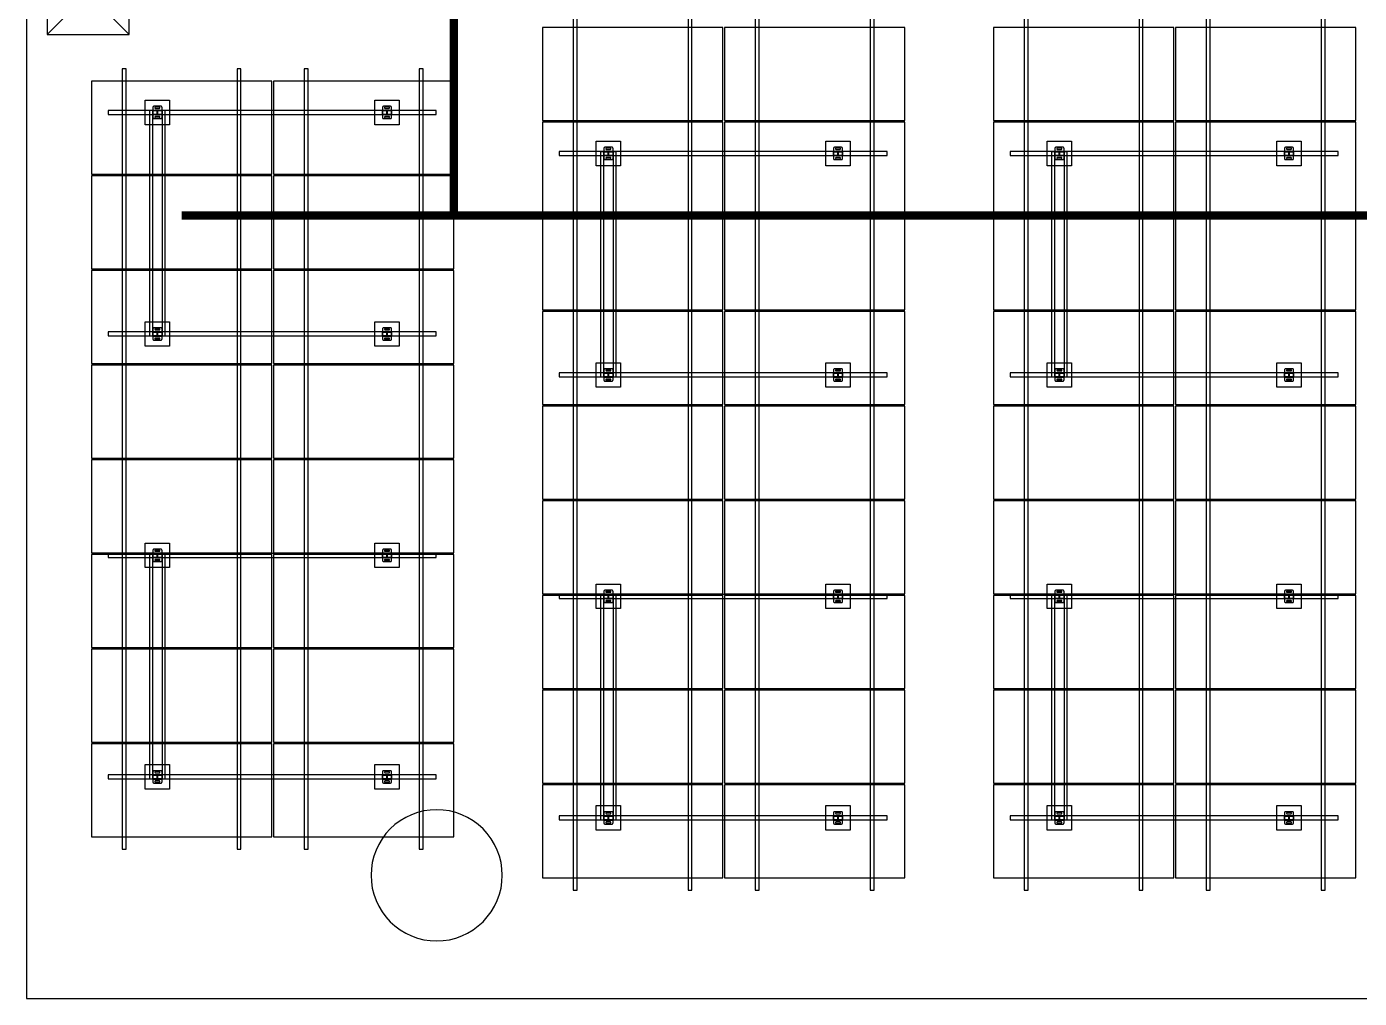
# Model space of a CAD drawing. Header units: millimetres. Extents: x -981 to 40050, y -7777 to 26000.
# Drawn here: x 0 to 16253, y 0 to 11846 of the extents above; entities that cross this region are included whole.
import ezdxf

# ---------------------------------------------------------------- set-up
doc = ezdxf.new("R2010")
doc.units = ezdxf.units.MM
for name, color, linetype in [('PV', 5, 'Continuous'), ('PV-MOUNT-BRACING', 4, 'Continuous'), ('PV-MOUNT-POST', 3, 'Continuous'), ('PV-MOUNT-RAFTER', 1, 'Continuous'), ('PV-MOUNT-RAIL', 2, 'Continuous'), ('RACEWAY', 210, 'Continuous'), ('ROOF', 7, 'Continuous'), ('ROOF-OBSTACLE', 8, 'Continuous')]:
    doc.layers.add(name, color=color, linetype=linetype)

# ---------------------------------------------------------------- blocks, each defined once
blk = doc.blocks.new('TCR_PV_MODULE_PLAN_2199X1134_PLAN')
blk.add_lwpolyline([(0, 0), (2199, 0), (2199, 1134), (0, 1134), (0, 0)])
blk = doc.blocks.new('TCR_PV_MOUNT_POST_300_PLAN')
for points in [[(-149, 149), (149, 149), (149, -149), (-149, -149), (-149, 149)], [(75, 42), (75, 42), (75, 42), (75, 42), (75, 42), (75, 42), (75, 43), (75, 43), (75, 43), (75, 43), (75, 43), (75, 44), (75, 44), (75, 44), (75, 44), (74, 44), (74, 44), (74, 45), (74, 45), (74, 45), (74, 45), (74, 45), (74, 46), (74, 46), (74, 46), (74, 46), (74, 46), (74, 46), (74, 47), (74, 47), (74, 47), (74, 47), (74, 47), (74, 47), (73, 48), (73, 48), (73, 48), (73, 48), (73, 48), (73, 48), (73, 49), (73, 49), (73, 49), (73, 49), (73, 49), (73, 49), (72, 49), (72, 50), (72, 50), (72, 50), (72, 50), (72, 50), (72, 50), (72, 50), (72, 51), (72, 51), (71, 51), (71, 51), (71, 51), (71, 51), (71, 51), (71, 52), (71, 52), (71, 52), (70, 52), (70, 52), (70, 52), (70, 52), (70, 52), (70, 53), (70, 53), (70, 53), (69, 53), (69, 53), (69, 53), (69, 53), (69, 53), (69, 53), (69, 53), (68, 54), (68, 54), (68, 54), (68, 54), (68, 54), (68, 54), (68, 54), (67, 54), (67, 54), (67, 54), (67, 55), (67, 55), (67, 55), (66, 55), (66, 55), (66, 55), (66, 55), (66, 55), (66, 55), (65, 55), (65, 55), (65, 55), (65, 55), (65, 55), (65, 55), (64, 56), (64, 56), (64, 56), (64, 56), (64, 56), (64, 56), (63, 56), (63, 56), (63, 56), (63, 56), (63, 56), (63, 56), (62, 56), (62, 56), (62, 56), (62, 56), (62, 56), (61, 56), (61, 56), (61, 56), (61, 56), (61, 56), (60, 56), (60, 56), (60, 56), (-60, 56), (-60, 56), (-60, 56), (-61, 56), (-61, 56), (-61, 56), (-61, 56), (-61, 56), (-62, 56), (-62, 56), (-62, 56), (-62, 56), (-62, 56), (-63, 56), (-63, 56), (-63, 56), (-63, 56), (-63, 56), (-63, 56), (-64, 56), (-64, 56), (-64, 56), (-64, 56), (-64, 56), (-64, 56), (-65, 55), (-65, 55), (-65, 55), (-65, 55), (-65, 55), (-65, 55), (-66, 55), (-66, 55), (-66, 55), (-66, 55), (-66, 55), (-66, 55), (-67, 55), (-67, 55), (-67, 55), (-67, 54), (-67, 54), (-67, 54), (-68, 54), (-68, 54), (-68, 54), (-68, 54), (-68, 54), (-68, 54), (-68, 54), (-69, 53), (-69, 53), (-69, 53), (-69, 53), (-69, 53), (-69, 53), (-69, 53), (-70, 53), (-70, 53), (-70, 53), (-70, 52), (-70, 52), (-70, 52), (-70, 52), (-70, 52), (-71, 52), (-71, 52), (-71, 52), (-71, 51), (-71, 51), (-71, 51), (-71, 51), (-71, 51), (-72, 51), (-72, 51), (-72, 50), (-72, 50), (-72, 50), (-72, 50), (-72, 50), (-72, 50), (-72, 50), (-72, 49), (-73, 49), (-73, 49), (-73, 49), (-73, 49), (-73, 49), (-73, 49), (-73, 48), (-73, 48), (-73, 48), (-73, 48), (-73, 48), (-73, 48), (-74, 47), (-74, 47), (-74, 47), (-74, 47), (-74, 47), (-74, 47), (-74, 46), (-74, 46), (-74, 46), (-74, 46), (-74, 46), (-74, 46), (-74, 45), (-74, 45), (-74, 45), (-74, 45), (-74, 45), (-74, 44), (-74, 44), (-75, 44), (-75, 44), (-75, 44), (-75, 44), (-75, 43), (-75, 43), (-75, 43), (-75, 43), (-75, 43), (-75, 42), (-75, 42), (-75, 42), (-75, 42), (-75, 42), (-75, 42), (-75, -42), (-75, -42), (-75, -42), (-75, -42), (-75, -42), (-75, -42), (-75, -43), (-75, -43), (-75, -43), (-75, -43), (-75, -43), (-75, -44), (-75, -44), (-75, -44), (-75, -44), (-74, -44), (-74, -44), (-74, -45), (-74, -45), (-74, -45), (-74, -45), (-74, -45), (-74, -46), (-74, -46), (-74, -46), (-74, -46), (-74, -46), (-74, -46), (-74, -47), (-74, -47), (-74, -47), (-74, -47), (-74, -47), (-74, -47), (-73, -48), (-73, -48), (-73, -48), (-73, -48), (-73, -48), (-73, -48), (-73, -49), (-73, -49), (-73, -49), (-73, -49), (-73, -49), (-73, -49), (-72, -49), (-72, -50), (-72, -50), (-72, -50), (-72, -50), (-72, -50), (-72, -50), (-72, -50), (-72, -51), (-72, -51), (-71, -51), (-71, -51), (-71, -51), (-71, -51), (-71, -51), (-71, -52), (-71, -52), (-71, -52), (-70, -52), (-70, -52), (-70, -52), (-70, -52), (-70, -52), (-70, -53), (-70, -53), (-70, -53), (-69, -53), (-69, -53), (-69, -53), (-69, -53), (-69, -53), (-69, -53), (-69, -53), (-68, -54), (-68, -54), (-68, -54), (-68, -54), (-68, -54), (-68, -54), (-68, -54), (-67, -54), (-67, -54), (-67, -54), (-67, -55), (-67, -55), (-67, -55), (-66, -55), (-66, -55), (-66, -55), (-66, -55), (-66, -55), (-66, -55), (-65, -55), (-65, -55), (-65, -55), (-65, -55), (-65, -55), (-65, -55), (-64, -56), (-64, -56), (-64, -56), (-64, -56), (-64, -56), (-64, -56), (-63, -56), (-63, -56), (-63, -56), (-63, -56), (-63, -56), (-63, -56), (-62, -56), (-62, -56), (-62, -56), (-62, -56), (-62, -56), (-61, -56), (-61, -56), (-61, -56), (-61, -56), (-61, -56), (-60, -56), (-60, -56), (-60, -56), (60, -56), (60, -56), (60, -56), (61, -56), (61, -56), (61, -56), (61, -56), (61, -56), (62, -56), (62, -56), (62, -56), (62, -56), (62, -56), (63, -56), (63, -56), (63, -56), (63, -56), (63, -56), (63, -56), (64, -56), (64, -56), (64, -56), (64, -56), (64, -56), (64, -56), (65, -55), (65, -55), (65, -55), (65, -55), (65, -55), (65, -55), (66, -55), (66, -55), (66, -55), (66, -55), (66, -55), (66, -55), (67, -55), (67, -55), (67, -55), (67, -54), (67, -54), (67, -54), (68, -54), (68, -54), (68, -54), (68, -54), (68, -54), (68, -54), (68, -54), (69, -53), (69, -53), (69, -53), (69, -53), (69, -53), (69, -53), (69, -53), (70, -53), (70, -53), (70, -53), (70, -52), (70, -52), (70, -52), (70, -52), (70, -52), (71, -52), (71, -52), (71, -52), (71, -51), (71, -51), (71, -51), (71, -51), (71, -51), (72, -51), (72, -51), (72, -50), (72, -50), (72, -50), (72, -50), (72, -50), (72, -50), (72, -50), (72, -49), (73, -49), (73, -49), (73, -49), (73, -49), (73, -49), (73, -49), (73, -48), (73, -48), (73, -48), (73, -48), (73, -48), (73, -48), (74, -47), (74, -47), (74, -47), (74, -47), (74, -47), (74, -47), (74, -46), (74, -46), (74, -46), (74, -46), (74, -46), (74, -46), (74, -45), (74, -45), (74, -45), (74, -45), (74, -45), (74, -44), (74, -44), (75, -44), (75, -44), (75, -44), (75, -44), (75, -43), (75, -43), (75, -43), (75, -43), (75, -43), (75, -42), (75, -42), (75, -42), (75, -42), (75, -42), (75, -42), (75, 42)], [(-50, -24), (-50, 24), (-50, 25), (-50, 25), (-50, 25), (-50, 25), (-50, 25), (-50, 25), (-50, 25), (-50, 25), (-50, 25), (-50, 25), (-50, 25), (-50, 25), (-50, 26), (-50, 26), (-50, 26), (-50, 26), (-50, 26), (-51, 26), (-51, 26), (-51, 26), (-51, 26), (-51, 26), (-51, 26), (-51, 26), (-51, 27), (-51, 27), (-51, 27), (-51, 27), (-51, 27), (-51, 27), (-51, 27), (-51, 27), (-51, 27), (-51, 27), (-51, 27), (-51, 27), (-51, 27), (-51, 28), (-51, 28), (-51, 28), (-51, 28), (-51, 28), (-51, 28), (-51, 28), (-51, 28), (-52, 28), (-52, 29), (-52, 29), (-52, 29), (-52, 29), (-52, 29), (-52, 29), (-52, 29), (-52, 29), (-53, 29), (-53, 30), (-53, 30), (-53, 30), (-53, 30), (-53, 30), (-53, 30), (-53, 30), (-54, 30), (-54, 30), (-54, 30), (-54, 30), (-54, 30), (-54, 31), (-54, 31), (-54, 31), (-54, 31), (-54, 31), (-54, 31), (-55, 31), (-55, 31), (-55, 31), (-55, 31), (-55, 31), (-55, 31), (-55, 31), (-55, 31), (-55, 31), (-55, 31), (-55, 31), (-55, 31), (-55, 31), (-56, 31), (-56, 31), (-56, 31), (-56, 31), (-56, 31), (-56, 31), (-56, 31), (-56, 31), (-56, 31), (-56, 31), (-56, 31), (-56, 31), (-57, 31), (-57, 31), (-57, 31), (-57, 31), (-57, 31), (-57, 31), (-57, 31), (-57, 31), (-57, 31), (-57, 31), (-57, 31), (-58, 31), (-58, 31), (-58, 31), (-58, 31), (-58, 31), (-58, 31), (-58, 31), (-58, 31), (-58, 31), (-58, 31), (-58, 31), (-58, 31), (-59, 31), (-59, 31), (-59, 31), (-59, 31), (-59, 31), (-59, 31), (-59, 31), (-59, 31), (-59, 31), (-59, 31), (-59, 31), (-59, 31), (-60, 31), (-60, 31), (-60, 31), (-60, 31), (-60, 31), (-60, 31), (-60, 31), (-60, 31), (-60, 31), (-60, 31), (-60, 31), (-60, 30), (-60, 30), (-61, 30), (-61, 30), (-61, 30), (-61, 30), (-61, 30), (-61, 30), (-61, 30), (-61, 30), (-62, 30), (-62, 30), (-62, 29), (-62, 29), (-62, 29), (-62, 29), (-62, 29), (-62, 29), (-62, 29), (-63, 29), (-63, 29), (-63, 28), (-63, 28), (-63, 28), (-63, 28), (-63, 28), (-63, 28), (-63, 28), (-63, 28), (-63, 28), (-63, 27), (-63, 27), (-63, 27), (-63, 27), (-63, 27), (-63, 27), (-64, 27), (-64, 27), (-64, 27), (-64, 27), (-64, 27), (-64, 27), (-64, 27), (-64, 26), (-64, 26), (-64, 26), (-64, 26), (-64, 26), (-64, 26), (-64, 26), (-64, 26), (-64, 26), (-64, 26), (-64, 26), (-64, 26), (-64, 25), (-64, 25), (-64, 25), (-64, 25), (-64, 25), (-64, 25), (-64, 25), (-64, 25), (-64, 25), (-64, 25), (-64, 25), (-64, 25), (-64, 24), (-64, -24), (-64, -25), (-64, -25), (-64, -25), (-64, -25), (-64, -25), (-64, -25), (-64, -25), (-64, -25), (-64, -25), (-64, -25), (-64, -25), (-64, -25), (-64, -26), (-64, -26), (-64, -26), (-64, -26), (-64, -26), (-64, -26), (-64, -26), (-64, -26), (-64, -26), (-64, -26), (-64, -26), (-64, -26), (-64, -27), (-64, -27), (-64, -27), (-64, -27), (-64, -27), (-64, -27), (-64, -27), (-63, -27), (-63, -27), (-63, -27), (-63, -27), (-63, -27), (-63, -27), (-63, -28), (-63, -28), (-63, -28), (-63, -28), (-63, -28), (-63, -28), (-63, -28), (-63, -28), (-63, -28), (-63, -29), (-63, -29), (-62, -29), (-62, -29), (-62, -29), (-62, -29), (-62, -29), (-62, -29), (-62, -29), (-62, -30), (-62, -30), (-61, -30), (-61, -30), (-61, -30), (-61, -30), (-61, -30), (-61, -30), (-61, -30), (-61, -30), (-60, -30), (-60, -30), (-60, -31), (-60, -31), (-60, -31), (-60, -31), (-60, -31), (-60, -31), (-60, -31), (-60, -31), (-60, -31), (-60, -31), (-60, -31), (-59, -31), (-59, -31), (-59, -31), (-59, -31), (-59, -31), (-59, -31), (-59, -31), (-59, -31), (-59, -31), (-59, -31), (-59, -31), (-59, -31), (-58, -31), (-58, -31), (-58, -31), (-58, -31), (-58, -31), (-58, -31), (-58, -31), (-58, -31), (-58, -31), (-58, -31), (-58, -31), (-58, -31), (-57, -31), (-57, -31), (-57, -31), (-57, -31), (-57, -31), (-57, -31), (-57, -31), (-57, -31), (-57, -31), (-57, -31), (-57, -31), (-56, -31), (-56, -31), (-56, -31), (-56, -31), (-56, -31), (-56, -31), (-56, -31), (-56, -31), (-56, -31), (-56, -31), (-56, -31), (-56, -31), (-55, -31), (-55, -31), (-55, -31), (-55, -31), (-55, -31), (-55, -31), (-55, -31), (-55, -31), (-55, -31), (-55, -31), (-55, -31), (-55, -31), (-55, -31), (-54, -31), (-54, -31), (-54, -31), (-54, -31), (-54, -31), (-54, -31), (-54, -30), (-54, -30), (-54, -30), (-54, -30), (-54, -30), (-53, -30), (-53, -30), (-53, -30), (-53, -30), (-53, -30), (-53, -30), (-53, -30), (-53, -29), (-52, -29), (-52, -29), (-52, -29), (-52, -29), (-52, -29), (-52, -29), (-52, -29), (-52, -29), (-52, -28), (-51, -28), (-51, -28), (-51, -28), (-51, -28), (-51, -28), (-51, -28), (-51, -28), (-51, -28), (-51, -27), (-51, -27), (-51, -27), (-51, -27), (-51, -27), (-51, -27), (-51, -27), (-51, -27), (-51, -27), (-51, -27), (-51, -27), (-51, -27), (-51, -27), (-51, -26), (-51, -26), (-51, -26), (-51, -26), (-51, -26), (-51, -26), (-51, -26), (-50, -26), (-50, -26), (-50, -26), (-50, -26), (-50, -26), (-50, -25), (-50, -25), (-50, -25), (-50, -25), (-50, -25), (-50, -25), (-50, -25), (-50, -25), (-50, -25), (-50, -25), (-50, -25), (-50, -25), (-50, -24)], [(-26, -56), (-26, 56)], [(-25, 56), (25, 56), (25, 6), (-25, 6), (-25, 56)], [(-22, -56), (-22, 56)], [(22, -56), (22, 56)], [(26, -56), (26, 56)], [(64, -24), (64, 24), (64, 25), (64, 25), (64, 25), (64, 25), (64, 25), (64, 25), (64, 25), (64, 25), (64, 25), (64, 25), (64, 25), (64, 25), (64, 26), (64, 26), (64, 26), (64, 26), (64, 26), (64, 26), (64, 26), (64, 26), (64, 26), (64, 26), (64, 26), (64, 26), (64, 27), (64, 27), (64, 27), (64, 27), (64, 27), (64, 27), (64, 27), (63, 27), (63, 27), (63, 27), (63, 27), (63, 27), (63, 27), (63, 28), (63, 28), (63, 28), (63, 28), (63, 28), (63, 28), (63, 28), (63, 28), (63, 28), (63, 29), (63, 29), (62, 29), (62, 29), (62, 29), (62, 29), (62, 29), (62, 29), (62, 29), (62, 30), (62, 30), (61, 30), (61, 30), (61, 30), (61, 30), (61, 30), (61, 30), (61, 30), (61, 30), (60, 30), (60, 30), (60, 31), (60, 31), (60, 31), (60, 31), (60, 31), (60, 31), (60, 31), (60, 31), (60, 31), (60, 31), (60, 31), (59, 31), (59, 31), (59, 31), (59, 31), (59, 31), (59, 31), (59, 31), (59, 31), (59, 31), (59, 31), (59, 31), (59, 31), (58, 31), (58, 31), (58, 31), (58, 31), (58, 31), (58, 31), (58, 31), (58, 31), (58, 31), (58, 31), (58, 31), (58, 31), (57, 31), (57, 31), (57, 31), (57, 31), (57, 31), (57, 31), (57, 31), (57, 31), (57, 31), (57, 31), (57, 31), (56, 31), (56, 31), (56, 31), (56, 31), (56, 31), (56, 31), (56, 31), (56, 31), (56, 31), (56, 31), (56, 31), (56, 31), (55, 31), (55, 31), (55, 31), (55, 31), (55, 31), (55, 31), (55, 31), (55, 31), (55, 31), (55, 31), (55, 31), (55, 31), (55, 31), (54, 31), (54, 31), (54, 31), (54, 31), (54, 31), (54, 31), (54, 30), (54, 30), (54, 30), (54, 30), (54, 30), (53, 30), (53, 30), (53, 30), (53, 30), (53, 30), (53, 30), (53, 30), (53, 29), (52, 29), (52, 29), (52, 29), (52, 29), (52, 29), (52, 29), (52, 29), (52, 29), (52, 28), (51, 28), (51, 28), (51, 28), (51, 28), (51, 28), (51, 28), (51, 28), (51, 28), (51, 27), (51, 27), (51, 27), (51, 27), (51, 27), (51, 27), (51, 27), (51, 27), (51, 27), (51, 27), (51, 27), (51, 27), (51, 27), (51, 26), (51, 26), (51, 26), (51, 26), (51, 26), (51, 26), (51, 26), (50, 26), (50, 26), (50, 26), (50, 26), (50, 26), (50, 25), (50, 25), (50, 25), (50, 25), (50, 25), (50, 25), (50, 25), (50, 25), (50, 25), (50, 25), (50, 25), (50, 25), (50, 24), (50, -24), (50, -25), (50, -25), (50, -25), (50, -25), (50, -25), (50, -25), (50, -25), (50, -25), (50, -25), (50, -25), (50, -25), (50, -25), (50, -26), (50, -26), (50, -26), (50, -26), (50, -26), (51, -26), (51, -26), (51, -26), (51, -26), (51, -26), (51, -26), (51, -26), (51, -27), (51, -27), (51, -27), (51, -27), (51, -27), (51, -27), (51, -27), (51, -27), (51, -27), (51, -27), (51, -27), (51, -27), (51, -27), (51, -28), (51, -28), (51, -28), (51, -28), (51, -28), (51, -28), (51, -28), (51, -28), (52, -28), (52, -29), (52, -29), (52, -29), (52, -29), (52, -29), (52, -29), (52, -29), (52, -29), (53, -29), (53, -30), (53, -30), (53, -30), (53, -30), (53, -30), (53, -30), (53, -30), (54, -30), (54, -30), (54, -30), (54, -30), (54, -30), (54, -31), (54, -31), (54, -31), (54, -31), (54, -31), (54, -31), (55, -31), (55, -31), (55, -31), (55, -31), (55, -31), (55, -31), (55, -31), (55, -31), (55, -31), (55, -31), (55, -31), (55, -31), (55, -31), (56, -31), (56, -31), (56, -31), (56, -31), (56, -31), (56, -31), (56, -31), (56, -31), (56, -31), (56, -31), (56, -31), (56, -31), (57, -31), (57, -31), (57, -31), (57, -31), (57, -31), (57, -31), (57, -31), (57, -31), (57, -31), (57, -31), (57, -31), (58, -31), (58, -31), (58, -31), (58, -31), (58, -31), (58, -31), (58, -31), (58, -31), (58, -31), (58, -31), (58, -31), (58, -31), (59, -31), (59, -31), (59, -31), (59, -31), (59, -31), (59, -31), (59, -31), (59, -31), (59, -31), (59, -31), (59, -31), (59, -31), (60, -31), (60, -31), (60, -31), (60, -31), (60, -31), (60, -31), (60, -31), (60, -31), (60, -31), (60, -31), (60, -31), (60, -30), (60, -30), (61, -30), (61, -30), (61, -30), (61, -30), (61, -30), (61, -30), (61, -30), (61, -30), (62, -30), (62, -30), (62, -29), (62, -29), (62, -29), (62, -29), (62, -29), (62, -29), (62, -29), (63, -29), (63, -29), (63, -28), (63, -28), (63, -28), (63, -28), (63, -28), (63, -28), (63, -28), (63, -28), (63, -28), (63, -27), (63, -27), (63, -27), (63, -27), (63, -27), (63, -27), (64, -27), (64, -27), (64, -27), (64, -27), (64, -27), (64, -27), (64, -27), (64, -26), (64, -26), (64, -26), (64, -26), (64, -26), (64, -26), (64, -26), (64, -26), (64, -26), (64, -26), (64, -26), (64, -26), (64, -25), (64, -25), (64, -25), (64, -25), (64, -25), (64, -25), (64, -25), (64, -25), (64, -25), (64, -25), (64, -25), (64, -25), (64, -24)], [(-25, -6), (25, -6), (25, -56), (-25, -56), (-25, -6)]]:
    blk.add_lwpolyline(points)
blk = doc.blocks.new('TCR_TANK_ROOF_HATCH_1000_PLAN')
for points in [[(0, 0), (1000, 0), (1000, 1000), (0, 1000), (0, 0)], [(0, 0), (1000, 1000)], [(0, 1000), (1000, 0)]]:
    blk.add_lwpolyline(points)
blk = doc.blocks.new('TCR_TANK_ROOF_VENT_1600_PLAN')
blk.add_lwpolyline([(800, 0), (796, 78), (785, 156), (766, 232), (739, 306), (706, 377), (665, 444), (618, 508), (566, 566), (508, 618), (444, 665), (377, 706), (306, 739), (232, 766), (156, 785), (78, 796), (0, 800), (-78, 796), (-156, 785), (-232, 766), (-306, 739), (-377, 706), (-444, 665), (-508, 618), (-566, 566), (-618, 508), (-665, 444), (-706, 377), (-739, 306), (-766, 232), (-785, 156), (-796, 78), (-800, 0), (-796, -78), (-785, -156), (-766, -232), (-739, -306), (-706, -377), (-665, -444), (-618, -508), (-566, -566), (-508, -618), (-444, -665), (-377, -706), (-306, -739), (-232, -766), (-156, -785), (-78, -796), (0, -800), (78, -796), (156, -785), (232, -766), (306, -739), (377, -706), (444, -665), (508, -618), (566, -566), (618, -508), (665, -444), (706, -377), (739, -306), (766, -232), (785, -156), (796, -78), (800, 0)])

msp = doc.modelspace()

# ---------------------------------------------------------------- linework, layer by layer
at = {"layer": 'PV-MOUNT-BRACING'}
for points in [[(1499, 8075), (1539, 8075), (1539, 10822), (1499, 10822)], [(1651, 8075), (1691, 8075), (1691, 10822), (1651, 10822)], [(6999, 7575), (7039, 7575), (7039, 10322), (6999, 10322)], [(7151, 7575), (7191, 7575), (7191, 10322), (7151, 10322)], [(12499, 7575), (12539, 7575), (12539, 10322), (12499, 10322)], [(12651, 7575), (12691, 7575), (12691, 10322), (12651, 10322)], [(1499, 2675), (1539, 2675), (1539, 5422), (1499, 5422)], [(1651, 2675), (1691, 2675), (1691, 5422), (1651, 5422)], [(6999, 2175), (7039, 2175), (7039, 4922), (6999, 4922)], [(7151, 2175), (7191, 2175), (7191, 4922), (7151, 4922)], [(12499, 2175), (12539, 2175), (12539, 4922), (12499, 4922)], [(12651, 2175), (12691, 2175), (12691, 4922), (12651, 4922)]]:
    msp.add_lwpolyline(points, close=True, dxfattribs=at)
at = {"layer": 'PV-MOUNT-RAFTER'}
for points in [[(995, 10775), (4995, 10775), (4995, 10825), (995, 10825)], [(6495, 10275), (10495, 10275), (10495, 10325), (6495, 10325)], [(11995, 10275), (15995, 10275), (15995, 10325), (11995, 10325)], [(995, 8075), (4995, 8075), (4995, 8125), (995, 8125)], [(6495, 7575), (10495, 7575), (10495, 7625), (6495, 7625)], [(11995, 7575), (15995, 7575), (15995, 7625), (11995, 7625)], [(995, 5375), (4995, 5375), (4995, 5425), (995, 5425)], [(6495, 4875), (10495, 4875), (10495, 4925), (6495, 4925)], [(11995, 4875), (15995, 4875), (15995, 4925), (11995, 4925)], [(995, 2675), (4995, 2675), (4995, 2725), (995, 2725)], [(6495, 2175), (10495, 2175), (10495, 2225), (6495, 2225)], [(11995, 2175), (15995, 2175), (15995, 2225), (11995, 2225)]]:
    msp.add_lwpolyline(points, close=True, dxfattribs=at)
at = {"layer": 'PV-MOUNT-RAIL'}
for points in [[(6666, 1320), (6714, 1320), (6714, 24680), (6666, 24680)], [(8066, 1320), (8114, 1320), (8114, 24680), (8066, 24680)], [(8886, 1320), (8934, 1320), (8934, 24680), (8886, 24680)], [(10286, 1320), (10334, 1320), (10334, 24680), (10286, 24680)], [(12166, 1320), (12214, 1320), (12214, 24680), (12166, 24680)], [(13566, 1320), (13614, 1320), (13614, 24680), (13566, 24680)], [(14386, 1320), (14434, 1320), (14434, 24680), (14386, 24680)], [(15786, 1320), (15834, 1320), (15834, 24680), (15786, 24680)], [(1166, 1820), (1214, 1820), (1214, 11332), (1166, 11332)], [(2566, 1820), (2614, 1820), (2614, 11332), (2566, 11332)], [(3386, 1820), (3434, 1820), (3434, 11332), (3386, 11332)], [(4786, 1820), (4834, 1820), (4834, 11332), (4786, 11332)]]:
    msp.add_lwpolyline(points, close=True, dxfattribs=at)
at = {"layer": 'RACEWAY', "const_width": 100}
for points in [[(1890, 14818), (5210, 14818), (5210, 9545)], [(32710, 9545), (1890, 9545)]]:
    msp.add_lwpolyline(points, dxfattribs=at)
at = {"layer": 'ROOF'}
msp.add_lwpolyline([(0, 0), (40000, 0), (40000, 26000), (0, 26000)], close=True, dxfattribs=at)

# ---------------------------------------------------------------- block references
at = {"layer": 'PV'}
for p in [(6290, 10702), (8511, 10702), (11790, 10702), (14011, 10702), (790, 10048), (3011, 10048), (6290, 9548), (8511, 9548), (11790, 9548), (14011, 9548), (790, 8894), (3011, 8894), (6290, 8394), (8511, 8394), (11790, 8394), (14011, 8394), (790, 7740), (3011, 7740), (6290, 7240), (8511, 7240), (11790, 7240), (14011, 7240), (790, 6586), (3011, 6586), (6290, 6086), (8511, 6086), (11790, 6086), (14011, 6086), (790, 5432), (3011, 5432), (6290, 4932), (8511, 4932), (11790, 4932), (14011, 4932), (790, 4278), (3011, 4278), (6290, 3778), (8511, 3778), (11790, 3778), (14011, 3778), (790, 3124), (3011, 3124), (6290, 2624), (8511, 2624), (11790, 2624), (14011, 2624), (790, 1970), (3011, 1970), (6290, 1470), (8511, 1470), (11790, 1470), (14011, 1470)]:
    msp.add_blockref('TCR_PV_MODULE_PLAN_2199X1134_PLAN', p, dxfattribs=at)
at = {"layer": 'PV-MOUNT-POST', "rotation": 270}
for p in [(1595, 10800), (4395, 10800), (7095, 10300), (9895, 10300), (12595, 10300), (15395, 10300), (1595, 8100), (4395, 8100), (7095, 7600), (9895, 7600), (12595, 7600), (15395, 7600), (1595, 5400), (4395, 5400), (7095, 4900), (9895, 4900), (12595, 4900), (15395, 4900), (1595, 2700), (4395, 2700), (7095, 2200), (9895, 2200), (12595, 2200), (15395, 2200)]:
    msp.add_blockref('TCR_PV_MOUNT_POST_300_PLAN', p, dxfattribs=at)
at = {"layer": 'ROOF-OBSTACLE'}
for name, p in [('TCR_TANK_ROOF_HATCH_1000_PLAN', (250, 11750)), ('TCR_TANK_ROOF_VENT_1600_PLAN', (5000, 1500))]:
    msp.add_blockref(name, p, dxfattribs=at)

doc.saveas('drawing.dxf')
